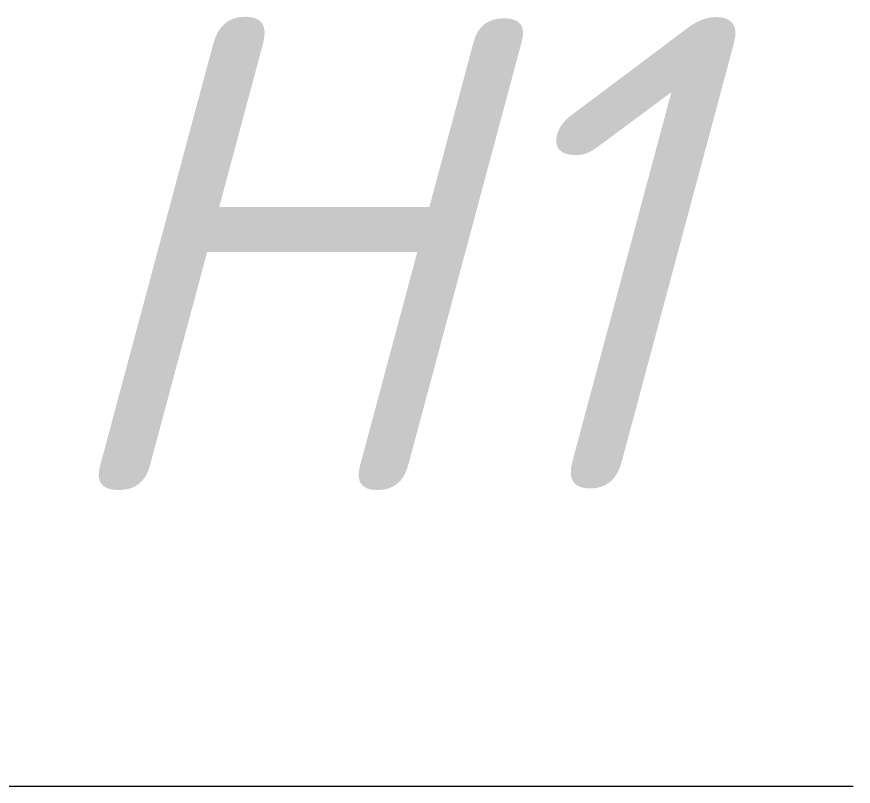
# Model space of a CAD drawing. Header units: millimetres. Extents: x -508 to 38670, y -99 to 8560.
# Drawn here: x 18036.23 to 18071.59, y 2757.29 to 2789.83 of the extents above; entities that cross this region are included whole.
import ezdxf

# ---------------------------------------------------------------- set-up
doc = ezdxf.new("R2010")
doc.units = ezdxf.units.MM
doc.layers.add('A-ANNO-NOTE', color=7, linetype='Continuous', lineweight=9)
doc.styles.add('ISOCPEUR_I_4', font='isocpeui.ttf', dxfattribs={"height": 20})

# ---------------------------------------------------------------- blocks, each defined once
blk = doc.blocks.new('_AT__Текстовая выноска 2_0 - _AT__Текстовая выноска 2_0-30620701-АР1_Фахверк из 2-х уголков Ф-18_2_Узлы 2 эт_ копия 1')
at = {"layer": 'A-ANNO-NOTE'}
blk.add_line((0, 0), (23, 0), dxfattribs=at)

msp = doc.modelspace()

# ---------------------------------------------------------------- block references
at = {"layer": 'A-ANNO-NOTE', "xscale": 10, "yscale": 10, "zscale": 10}
msp.add_blockref('_AT__Текстовая выноска 2_0 - _AT__Текстовая выноска 2_0-30620701-АР1_Фахверк из 2-х уголков Ф-18_2_Узлы 2 эт_ копия 1', (17841.594, 2757.286), dxfattribs=at)

# ---------------------------------------------------------------- texts
at = {"layer": 'A-ANNO-NOTE', "char_height": 20, "attachment_point": 1, "style": 'ISOCPEUR_I_4'}
for s, insert, width in [('\\fISOCPEUR|b0|i1|c204|p34|;Н', (18037.135, 2789.812), 20.84387), ('\\fISOCPEUR|b0|i1|c204|p34|;1', (18054.333, 2789.812), 12.827)]:
    msp.add_mtext(s, dxfattribs=dict(at, insert=insert, width=width))

doc.saveas('drawing.dxf')
